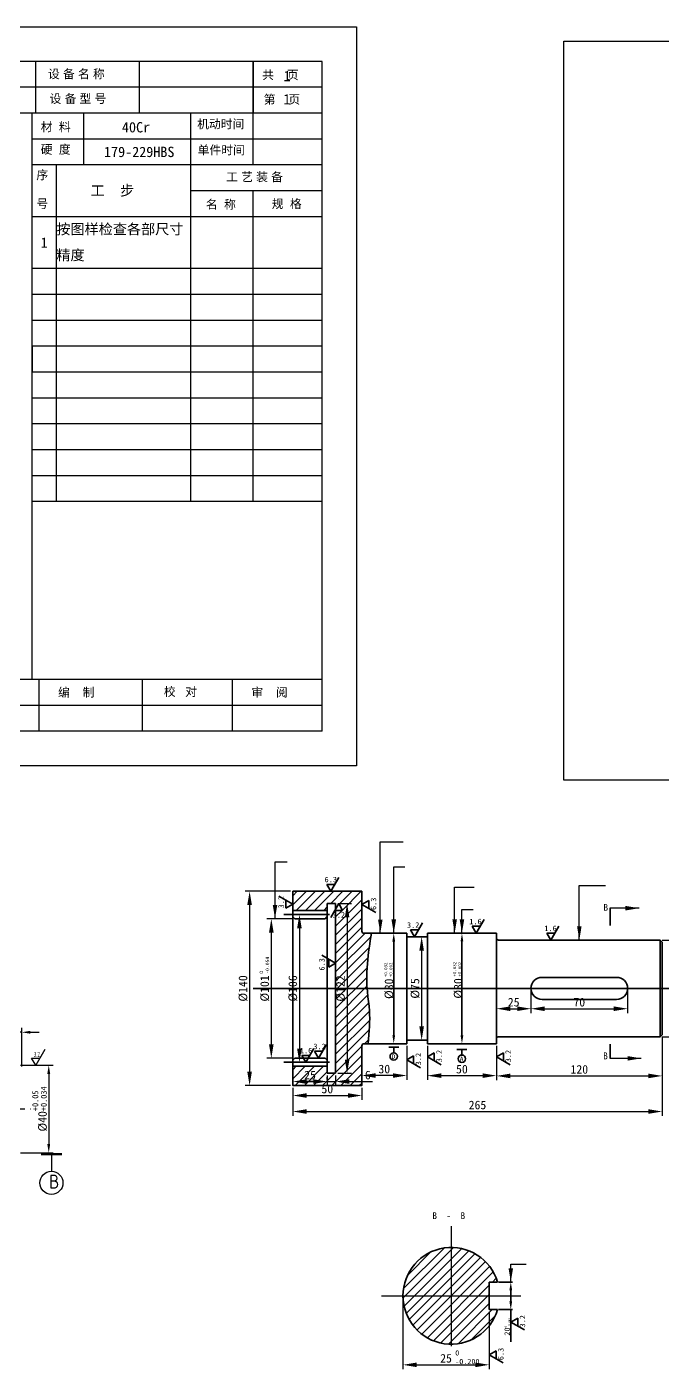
# Model space of a CAD drawing. Header units: millimetres. Extents: x -768 to 1998, y -1210 to -137.
# Drawn here: x 154 to 338.1, y -1210 to -821.3 of the extents above; entities that cross this region are included whole.
import ezdxf

# ---------------------------------------------------------------- set-up
doc = ezdxf.new("R2010")
doc.units = ezdxf.units.MM
doc.header["$LTSCALE"] = 0.5
doc.header["$MEASUREMENT"] = 0
doc.linetypes.add('ACAD_ISO04W100', pattern=[30, 24, -3, 0, -3])
doc.layers.add('bx', color=4, linetype='Continuous', plot=False)
doc.layers.add('xi', color=7, linetype='Continuous', lineweight=35)
doc.layers.add('粗实线', color=7, linetype='Continuous', lineweight=70)
for name, color, linetype in [('中心线', 255, 'ACAD_ISO04W100'), ('尺寸标注', 255, 'Continuous'), ('标注线', 3, 'Continuous'), ('细实线', 255, 'Continuous')]:
    doc.layers.add(name, color=color, linetype=linetype)
doc.styles.add('biaozhu', font='gbenor.shx', dxfattribs={"height": 5, "bigfont": 'gbcbig.shx'})
doc.styles.add('gbcbig1', font='gbenor.shx', dxfattribs={"width": 0.7, "height": 5, "bigfont": 'gbcbig.shx'})
doc.styles.get("Standard").update_dxf_attribs({"font": '', "height": 2.5})
doc.styles.get('Standard').set_extended_font_data('SimSun')
doc.dimstyles.new('DIN', dxfattribs={"dimtxt": 2.5, "dimasz": 4, "dimexe": 1.25, "dimexo": 0.625, "dimtad": 1, "dimdec": 4, "dimdsep": 46, "dimlunit": 6, "dimtxsty": 'Standard', "dimcen": 2.5, "dimadec": 0, "dimazin": 0, "dimtfac": 1, "dimtdec": 4, "dimtmove": 0, "dimatfit": 3, "dimfxl": 1, "dimtvp": 1, "dimtolj": 1, "dimtzin": 0, "dimarcsym": 0})
doc.dimstyles.new('ISO-25', dxfattribs={"dimtxt": 2.5, "dimasz": 2.5, "dimexe": 1.25, "dimexo": 0.625, "dimtad": 1, "dimdsep": 46, "dimtxsty": 'Standard', "dimcen": 2.5, "dimadec": 0, "dimazin": 0, "dimtp": 0.5, "dimtm": 0.3, "dimtfac": 1, "dimtmove": 0, "dimatfit": 3, "dimfxl": 1, "dimarcsym": 0})
doc.dimstyles.new('zhijingbiaozhu', dxfattribs={"dimtxt": 4, "dimasz": 4, "dimexe": 1.25, "dimexo": 0.625, "dimtad": 1, "dimtxsty": 'Standard', "dimcen": 2.5, "dimadec": 0, "dimazin": 0, "dimtfac": 1, "dimtmove": 0, "dimatfit": 3, "dimfxl": 1, "dimarcsym": 0})
pattern_1 = [(45, (-1334.367, -204.1383), (-1.3258252, 1.3258252), [])]

# ---------------------------------------------------------------- blocks, each defined once
blk = doc.blocks.new('gxk1')
at = {"linetype": 'Continuous'}
for p, q in [((84, 7.5), (0, 7.5)), ((0, 0), (0, 7.5)), ((7, 0), (7, 7.5)), ((46, 0), (46, 7.5)), ((64, 0), (64, 7.5)), ((84, 0), (84, 7.5)), ((84, 0), (0, 0))]:
    blk.add_line(p, q, dxfattribs=at)
at = {"linetype": 'Continuous', "flags": 8}
for tag, p in [('XH', (0, 0)), ('GB', (7, 0)), ('MC', (46, 0)), ('GG', (64, 0))]:
    blk.add_attdef(tag, p, '', height=7, dxfattribs=at)
blk = doc.blocks.new('*D28')
at = {"layer": 'Defpoints', "color": 0, "transparency": 16777216}
for p in [(268.38, -1084.83), (268.38, -1114.75), (268.38, -1114.75)]:
    blk.add_point(p, dxfattribs=at)
at = {"layer": 'xi', "color": 0, "lineweight": -2, "transparency": 16777216}
for p, q in [((267.75, -1084.83), (267.13, -1084.83)), ((268.38, -1088.83), (268.38, -1110.75)), ((267.75, -1114.75), (267.13, -1114.75))]:
    blk.add_line(p, q, dxfattribs=at)
at = {"layer": 'xi', "color": 0, "transparency": 16777216}
for points in [[(267.71, -1088.83), (269.04, -1088.83), (268.38, -1084.83)], [(267.71, -1110.75), (269.04, -1110.75), (268.38, -1114.75)]]:
    blk.add_solid(points, dxfattribs=at)
at = {"layer": 'xi', "color": 0, "transparency": 16777216, "insert": (266.5, -1099.79), "char_height": 2.5, "attachment_point": 5, "rotation": 90}
blk.add_mtext('%%C75', dxfattribs=at)
blk = doc.blocks.new('*D29')
at = {"layer": 'Defpoints', "color": 0, "transparency": 16777216}
for p in [(243.45, -1075.21), (243.45, -1124.37), (246.78, -1124.37)]:
    blk.add_point(p, dxfattribs=at)
at = {"layer": 'xi', "color": 0, "lineweight": -2, "transparency": 16777216}
for p, q in [((244.08, -1075.21), (248.03, -1075.21)), ((246.78, -1079.21), (246.78, -1120.37)), ((244.08, -1124.37), (248.03, -1124.37))]:
    blk.add_line(p, q, dxfattribs=at)
at = {"layer": 'xi', "color": 0, "transparency": 16777216}
for points in [[(246.12, -1079.21), (247.45, -1079.21), (246.78, -1075.21)], [(246.12, -1120.37), (247.45, -1120.37), (246.78, -1124.37)]]:
    blk.add_solid(points, dxfattribs=at)
at = {"layer": 'xi', "color": 0, "transparency": 16777216, "insert": (244.91, -1099.79), "char_height": 2.5, "attachment_point": 5, "rotation": 90}
blk.add_mtext('%%C122', dxfattribs=at)
blk = doc.blocks.new('*D30')
at = {"layer": 'Defpoints', "color": 0, "transparency": 16777216}
for p in [(338.05, -1113.19), (290.05, -1115.79), (338.05, -1125.12)]:
    blk.add_point(p, dxfattribs=at)
at = {"layer": 'xi', "color": 0, "lineweight": -2, "transparency": 16777216}
for p, q in [((338.05, -1113.81), (338.05, -1126.37)), ((290.05, -1116.41), (290.05, -1126.37)), ((294.05, -1125.12), (334.05, -1125.12))]:
    blk.add_line(p, q, dxfattribs=at)
at = {"layer": 'xi', "color": 0, "transparency": 16777216}
for points in [[(294.05, -1124.46), (294.05, -1125.79), (290.05, -1125.12)], [(334.05, -1124.46), (334.05, -1125.79), (338.05, -1125.12)]]:
    blk.add_solid(points, dxfattribs=at)
at = {"layer": 'xi', "color": 0, "transparency": 16777216, "insert": (314.05, -1123.25), "char_height": 2.5, "attachment_point": 5}
blk.add_mtext('\\A1;120', dxfattribs=at)
blk = doc.blocks.new('*D31')
at = {"layer": 'Defpoints', "color": 0, "transparency": 16777216}
for p in [(270.05, -1115.79), (290.05, -1115.79), (290.05, -1125.05)]:
    blk.add_point(p, dxfattribs=at)
at = {"layer": 'xi', "color": 0, "lineweight": -2, "transparency": 16777216}
for p, q in [((270.05, -1116.41), (270.05, -1126.3)), ((290.05, -1116.41), (290.05, -1126.3)), ((274.05, -1125.05), (286.05, -1125.05))]:
    blk.add_line(p, q, dxfattribs=at)
at = {"layer": 'xi', "color": 0, "transparency": 16777216}
for points in [[(274.05, -1124.38), (274.05, -1125.71), (270.05, -1125.05)], [(286.05, -1124.38), (286.05, -1125.71), (290.05, -1125.05)]]:
    blk.add_solid(points, dxfattribs=at)
at = {"layer": 'xi', "color": 0, "transparency": 16777216, "insert": (280.05, -1123.17), "char_height": 2.5, "attachment_point": 5}
blk.add_mtext('\\A1;50', dxfattribs=at)
blk = doc.blocks.new('*D32')
at = {"layer": 'Defpoints', "color": 0, "transparency": 16777216}
for p in [(264.05, -1115.79), (251.06, -1124.62), (251.06, -1125.01)]:
    blk.add_point(p, dxfattribs=at)
at = {"layer": 'xi', "color": 0, "lineweight": -2, "transparency": 16777216}
for p, q in [((264.05, -1116.41), (264.05, -1126.26)), ((251.06, -1125.24), (251.06, -1126.26)), ((260.05, -1125.01), (255.06, -1125.01))]:
    blk.add_line(p, q, dxfattribs=at)
at = {"layer": 'xi', "color": 0, "transparency": 16777216}
for points in [[(255.06, -1124.35), (255.06, -1125.68), (251.06, -1125.01)], [(260.05, -1124.35), (260.05, -1125.68), (264.05, -1125.01)]]:
    blk.add_solid(points, dxfattribs=at)
at = {"layer": 'xi', "color": 0, "transparency": 16777216, "insert": (257.56, -1123.14), "char_height": 2.5, "attachment_point": 5}
blk.add_mtext('\\A1;30', dxfattribs=at)
blk = doc.blocks.new('*D33')
at = {"layer": 'Defpoints', "color": 0, "transparency": 16777216}
for p in [(231.05, -1127.93), (251.05, -1127.96), (251.05, -1130.8)]:
    blk.add_point(p, dxfattribs=at)
at = {"layer": 'xi', "color": 0, "lineweight": -2, "transparency": 16777216}
for p, q in [((231.05, -1128.55), (231.05, -1132.05)), ((235.05, -1130.8), (247.05, -1130.8)), ((251.05, -1128.59), (251.05, -1132.05))]:
    blk.add_line(p, q, dxfattribs=at)
at = {"layer": 'xi', "color": 0, "transparency": 16777216}
for points in [[(235.05, -1130.14), (235.05, -1131.47), (231.05, -1130.8)], [(247.05, -1130.14), (247.05, -1131.47), (251.05, -1130.8)]]:
    blk.add_solid(points, dxfattribs=at)
at = {"layer": 'xi', "color": 0, "transparency": 16777216, "insert": (241.05, -1128.93), "char_height": 2.5, "attachment_point": 5}
blk.add_mtext('\\A1;50', dxfattribs=at)
blk = doc.blocks.new('*D27')
at = {"layer": 'Defpoints', "color": 0, "transparency": 16777216}
for p in [(338.05, -1113.44), (231.05, -1127.93), (338.05, -1135.43)]:
    blk.add_point(p, dxfattribs=at)
at = {"layer": 'xi', "color": 0, "lineweight": -2, "transparency": 16777216}
for p, q in [((338.05, -1114.06), (338.05, -1136.68)), ((231.05, -1128.55), (231.05, -1136.68)), ((235.05, -1135.43), (334.05, -1135.43))]:
    blk.add_line(p, q, dxfattribs=at)
at = {"layer": 'xi', "color": 0, "transparency": 16777216}
for points in [[(235.05, -1134.77), (235.05, -1136.1), (231.05, -1135.43)], [(334.05, -1134.77), (334.05, -1136.1), (338.05, -1135.43)]]:
    blk.add_solid(points, dxfattribs=at)
at = {"layer": 'xi', "color": 0, "transparency": 16777216, "insert": (284.55, -1133.56), "char_height": 2.5, "attachment_point": 5}
blk.add_mtext('\\A1;265', dxfattribs=at)
blk = doc.blocks.new('*D34')
at = {"layer": 'Defpoints', "color": 0, "transparency": 16777216}
for p in [(241.05, -1124.37), (243.45, -1124.37), (243.45, -1126.76)]:
    blk.add_point(p, dxfattribs=at)
at = {"layer": 'xi', "color": 0, "lineweight": -2, "transparency": 16777216}
for p, q in [((237.05, -1126.76), (233.05, -1126.76)), ((241.05, -1124.99), (241.05, -1128.01)), ((241.05, -1126.76), (243.45, -1126.76)), ((243.45, -1124.99), (243.45, -1128.01)), ((247.45, -1126.76), (254.13, -1126.76))]:
    blk.add_line(p, q, dxfattribs=at)
at = {"layer": 'xi', "color": 0, "transparency": 16777216}
for points in [[(237.05, -1126.1), (237.05, -1127.43), (241.05, -1126.76)], [(247.45, -1126.1), (247.45, -1127.43), (243.45, -1126.76)]]:
    blk.add_solid(points, dxfattribs=at)
at = {"layer": 'xi', "color": 0, "transparency": 16777216, "insert": (252.79, -1124.89), "char_height": 2.5, "attachment_point": 5}
blk.add_mtext('\\A1;6', dxfattribs=at)
blk = doc.blocks.new('*D35')
at = {"layer": 'Defpoints', "color": 0, "transparency": 16777216}
for p in [(262.95, -1188.81), (287.95, -1192.81), (287.95, -1208.79)]:
    blk.add_point(p, dxfattribs=at)
at = {"layer": 'xi', "color": 0, "lineweight": -2, "transparency": 16777216}
for p, q in [((262.95, -1189.44), (262.95, -1210.04)), ((287.95, -1193.44), (287.95, -1210.04)), ((266.95, -1208.79), (283.95, -1208.79))]:
    blk.add_line(p, q, dxfattribs=at)
at = {"layer": 'xi', "color": 0, "transparency": 16777216}
for points in [[(266.95, -1208.13), (266.95, -1209.46), (262.95, -1208.79)], [(283.95, -1208.13), (283.95, -1209.46), (287.95, -1208.79)]]:
    blk.add_solid(points, dxfattribs=at)
at = {"layer": 'xi', "color": 0, "transparency": 16777216, "insert": (275.45, -1206.92), "char_height": 2.5, "attachment_point": 5}
blk.add_mtext('\\A1;25', dxfattribs=at)
blk = doc.blocks.new('*D36')
at = {"layer": 'Defpoints', "color": 0, "transparency": 16777216}
for p in [(231.05, -1122.35), (241.05, -1126.76), (241.05, -1126.76)]:
    blk.add_point(p, dxfattribs=at)
at = {"layer": 'xi', "color": 0, "lineweight": -2, "transparency": 16777216}
for p, q in [((231.05, -1122.97), (231.05, -1128.01)), ((235.05, -1126.76), (237.05, -1126.76)), ((241.05, -1126.14), (241.05, -1125.51))]:
    blk.add_line(p, q, dxfattribs=at)
at = {"layer": 'xi', "color": 0, "transparency": 16777216}
for points in [[(235.05, -1126.1), (235.05, -1127.43), (231.05, -1126.76)], [(237.05, -1126.1), (237.05, -1127.43), (241.05, -1126.76)]]:
    blk.add_solid(points, dxfattribs=at)
at = {"layer": 'xi', "color": 0, "transparency": 16777216, "insert": (236.05, -1124.89), "char_height": 2.5, "attachment_point": 5}
blk.add_mtext('\\A1;25', dxfattribs=at)
blk = doc.blocks.new('*D37')
at = {"layer": 'Defpoints', "color": 0, "transparency": 16777216}
for p in [(290.05, -1099.79), (300.05, -1099.79), (300.05, -1105.66)]:
    blk.add_point(p, dxfattribs=at)
at = {"layer": 'xi', "color": 0, "lineweight": -2, "transparency": 16777216}
for p, q in [((290.05, -1100.41), (290.05, -1106.91)), ((300.05, -1100.41), (300.05, -1106.91)), ((294.05, -1105.66), (296.05, -1105.66))]:
    blk.add_line(p, q, dxfattribs=at)
at = {"layer": 'xi', "color": 0, "transparency": 16777216}
for points in [[(294.05, -1104.99), (294.05, -1106.33), (290.05, -1105.66)], [(296.05, -1104.99), (296.05, -1106.33), (300.05, -1105.66)]]:
    blk.add_solid(points, dxfattribs=at)
at = {"layer": 'xi', "color": 0, "transparency": 16777216, "insert": (295.05, -1103.79), "char_height": 2.5, "attachment_point": 5}
blk.add_mtext('\\A1;25', dxfattribs=at)
blk = doc.blocks.new('*D38')
at = {"layer": 'Defpoints', "color": 0, "transparency": 16777216}
for p in [(300.05, -1099.79), (328.05, -1099.79), (328.05, -1105.67)]:
    blk.add_point(p, dxfattribs=at)
at = {"layer": 'xi', "color": 0, "lineweight": -2, "transparency": 16777216}
for p, q in [((300.05, -1100.41), (300.05, -1106.92)), ((328.05, -1100.41), (328.05, -1106.92)), ((304.05, -1105.67), (324.05, -1105.67))]:
    blk.add_line(p, q, dxfattribs=at)
at = {"layer": 'xi', "color": 0, "transparency": 16777216}
for points in [[(304.05, -1105), (304.05, -1106.34), (300.05, -1105.67)], [(324.05, -1105), (324.05, -1106.34), (328.05, -1105.67)]]:
    blk.add_solid(points, dxfattribs=at)
at = {"layer": 'xi', "color": 0, "transparency": 16777216, "insert": (314.05, -1103.79), "char_height": 2.5, "attachment_point": 5}
blk.add_mtext('\\A1;70', dxfattribs=at)
blk = doc.blocks.new('*D39')
at = {"layer": 'Defpoints', "color": 0, "transparency": 16777216}
for p in [(337.45, -1085.79), (337.45, -1113.79), (347.46, -1113.79)]:
    blk.add_point(p, dxfattribs=at)
at = {"layer": 'xi', "color": 0, "lineweight": -2, "transparency": 16777216}
for p, q in [((338.08, -1085.79), (348.71, -1085.79)), ((347.46, -1089.79), (347.46, -1109.79)), ((338.08, -1113.79), (348.71, -1113.79))]:
    blk.add_line(p, q, dxfattribs=at)
at = {"layer": 'xi', "color": 0, "transparency": 16777216}
for points in [[(346.79, -1089.79), (348.12, -1089.79), (347.46, -1085.79)], [(346.79, -1109.79), (348.12, -1109.79), (347.46, -1113.79)]]:
    blk.add_solid(points, dxfattribs=at)
at = {"layer": 'xi', "color": 0, "transparency": 16777216, "insert": (345.58, -1099.79), "char_height": 2.5, "attachment_point": 5, "rotation": 90}
blk.add_mtext('%%c70', dxfattribs=at)
blk = doc.blocks.new('*D40')
at = {"layer": 'Defpoints', "color": 0, "transparency": 16777216}
for p in [(231.6, -1079.6), (224.83, -1119.98), (231.6, -1119.98)]:
    blk.add_point(p, dxfattribs=at)
at = {"layer": 'xi', "color": 0, "lineweight": -2, "transparency": 16777216}
for p, q in [((230.98, -1079.6), (223.58, -1079.6)), ((224.83, -1083.6), (224.83, -1115.98)), ((230.98, -1119.98), (223.58, -1119.98))]:
    blk.add_line(p, q, dxfattribs=at)
at = {"layer": 'xi', "color": 0, "transparency": 16777216}
for points in [[(224.16, -1083.6), (225.5, -1083.6), (224.83, -1079.6)], [(224.16, -1115.98), (225.5, -1115.98), (224.83, -1119.98)]]:
    blk.add_solid(points, dxfattribs=at)
at = {"layer": 'xi', "color": 0, "transparency": 16777216, "insert": (222.95, -1099.79), "char_height": 2.5, "attachment_point": 5, "rotation": 90}
blk.add_mtext('%%c101', dxfattribs=at)
blk = doc.blocks.new('*D41')
at = {"layer": 'Defpoints', "color": 0, "transparency": 16777216}
for p in [(232.97, -1078.39), (232.97, -1121.19), (232.97, -1121.19)]:
    blk.add_point(p, dxfattribs=at)
at = {"layer": 'xi', "color": 0, "lineweight": -2, "transparency": 16777216}
for p, q in [((233.6, -1078.39), (234.22, -1078.39)), ((232.97, -1082.39), (232.97, -1117.19)), ((233.6, -1121.19), (234.22, -1121.19))]:
    blk.add_line(p, q, dxfattribs=at)
at = {"layer": 'xi', "color": 0, "transparency": 16777216}
for points in [[(232.3, -1082.39), (233.64, -1082.39), (232.97, -1078.39)], [(232.3, -1117.19), (233.64, -1117.19), (232.97, -1121.19)]]:
    blk.add_solid(points, dxfattribs=at)
at = {"layer": 'xi', "color": 0, "transparency": 16777216, "insert": (231.1, -1099.79), "char_height": 2.5, "attachment_point": 5, "rotation": 90}
blk.add_mtext('%%c106', dxfattribs=at)
blk = doc.blocks.new('*D42')
at = {"layer": 'Defpoints', "color": 0, "transparency": 16777216}
for p in [(231.05, -1071.65), (218.54, -1127.93), (231.05, -1127.93)]:
    blk.add_point(p, dxfattribs=at)
at = {"layer": 'xi', "color": 0, "lineweight": -2, "transparency": 16777216}
for p, q in [((230.43, -1071.65), (217.29, -1071.65)), ((218.54, -1075.65), (218.54, -1123.93)), ((230.43, -1127.93), (217.29, -1127.93))]:
    blk.add_line(p, q, dxfattribs=at)
at = {"layer": 'xi', "color": 0, "transparency": 16777216}
for points in [[(217.87, -1075.65), (219.2, -1075.65), (218.54, -1071.65)], [(217.87, -1123.93), (219.2, -1123.93), (218.54, -1127.93)]]:
    blk.add_solid(points, dxfattribs=at)
at = {"layer": 'xi', "color": 0, "transparency": 16777216, "insert": (216.66, -1099.79), "char_height": 2.5, "attachment_point": 5, "rotation": 90}
blk.add_mtext('%%c140', dxfattribs=at)
blk = doc.blocks.new('*D245')
at = {"layer": 'Defpoints', "color": 0, "transparency": 16777216}
for p in [(148.1, -1112.49), (148.1, -1122.99), (152.54, -1122.99)]:
    blk.add_point(p, dxfattribs=at)
at = {"layer": '标注线', "color": 0, "lineweight": -2, "transparency": 16777216}
for p, q in [((148.1, -1122.37), (148.1, -1111.24)), ((152.54, -1122.37), (152.54, -1111.24)), ((145.6, -1112.49), (143.1, -1112.49)), ((152.54, -1112.49), (148.1, -1112.49)), ((155.04, -1112.49), (157.54, -1112.49))]:
    blk.add_line(p, q, dxfattribs=at)
at = {"layer": '标注线', "color": 0, "transparency": 16777216}
for points in [[(145.6, -1112.07), (145.6, -1112.9), (148.1, -1112.49)], [(155.04, -1112.07), (155.04, -1112.9), (152.54, -1112.49)]]:
    blk.add_solid(points, dxfattribs=at)
at = {"layer": '标注线', "color": 0, "transparency": 16777216, "insert": (150.32, -1110.61), "char_height": 2.5, "attachment_point": 5}
blk.add_mtext('7', dxfattribs=at)
blk = doc.blocks.new('*D250')
at = {"layer": 'Defpoints', "color": 0, "transparency": 16777216}
for p in [(151.59, -1122.03), (151.59, -1147.37), (160.36, -1147.37)]:
    blk.add_point(p, dxfattribs=at)
at = {"layer": '标注线', "color": 0, "lineweight": -2, "transparency": 16777216}
for p, q in [((152.21, -1122.03), (161.61, -1122.03)), ((160.36, -1124.53), (160.36, -1144.87)), ((152.21, -1147.37), (161.61, -1147.37))]:
    blk.add_line(p, q, dxfattribs=at)
at = {"layer": '标注线', "color": 0, "transparency": 16777216}
for points in [[(159.94, -1124.53), (160.77, -1124.53), (160.36, -1122.03)], [(159.94, -1144.87), (160.77, -1144.87), (160.36, -1147.37)]]:
    blk.add_solid(points, dxfattribs=at)
at = {"layer": '标注线', "color": 0, "transparency": 16777216, "insert": (157.74, -1134.7), "char_height": 2.5, "attachment_point": 5, "rotation": 90}
blk.add_mtext('%%C40{\\H0.7x;\\S+0.05^ +0.034;}', dxfattribs=at)

msp = doc.modelspace()

# ---------------------------------------------------------------- hatches: boundary and pattern name
at = {"layer": '尺寸标注'}
h = msp.add_hatch(dxfattribs=at)
h.set_pattern_fill('ANSI31', color=256, scale=15, style=0)
h.set_pattern_definition(pattern_1)
edge = h.paths.add_edge_path()
edge.add_spline(control_points=[(252.57718, -1099.789), (252.4392, -1097.91093), (252.38456, -1093.60841), (253.39446, -1086.33556), (253.81867, -1083.83151)], knot_values=[15.172996195, 15.172996195, 15.172996195, 15.172996195, 29.882965425, 43.14382437, 43.14382437, 43.14382437, 43.14382437], degree=3, periodic=0)
edge.add_line((253.81867, -1083.83151), (251.67196, -1083.83151))
edge.add_arc((251.67196, -1083.23151), 0.6, 180, 270, ccw=False)
edge.add_line((251.07196, -1083.23151), (251.07196, -1082.24071))
edge.add_line((251.07196, -1082.24071), (251.05239, -1071.65184))
edge.add_line((251.05239, -1071.65184), (245.05239, -1071.65184))
edge.add_line((245.05239, -1071.65184), (241.05239, -1071.65184))
edge.add_line((241.05239, -1071.65184), (231.05239, -1071.65184))
edge.add_line((231.05239, -1071.65184), (231.05239, -1077.23151))
edge.add_line((231.05239, -1077.23151), (240.05239, -1077.23151))
edge.add_line((240.05239, -1077.23151), (241.05239, -1077.23151))
edge.add_line((241.05239, -1077.23151), (241.05239, -1075.2119))
edge.add_line((241.05239, -1075.2119), (243.45239, -1075.2119))
edge.add_line((243.45239, -1075.2119), (243.45239, -1076.755))
edge.add_line((243.45239, -1076.755), (244.3433, -1075.2119))
edge.add_line((244.3433, -1075.2119), (245.498, -1077.2119))
edge.add_line((245.498, -1077.2119), (243.45239, -1077.2119))
edge.add_line((243.45239, -1077.2119), (243.45239, -1099.789))
edge.add_line((243.45239, -1099.789), (252.57718, -1099.789))
edge = h.paths.add_edge_path()
edge.add_spline(control_points=[(252.87173, -1115.789), (253.21683, -1112.32496), (253.61751, -1106.40702), (252.76186, -1102.30263), (252.57718, -1099.789)], knot_values=[43.14382437, 43.14382437, 43.14382437, 43.14382437, 67.743806235, 87.431904591, 87.431904591, 87.431904591, 87.431904591], degree=3, periodic=0)
edge.add_line((252.57718, -1099.789), (243.45239, -1099.789))
edge.add_line((243.45239, -1099.789), (243.45239, -1124.36609))
edge.add_line((243.45239, -1124.36609), (241.05239, -1124.36609))
edge.add_line((241.05239, -1124.36609), (241.05239, -1122.34648))
edge.add_line((241.05239, -1122.34648), (231.05239, -1122.34648))
edge.add_line((231.05239, -1122.34648), (231.05239, -1127.92616))
edge.add_line((231.05239, -1127.92616), (241.05239, -1127.92616))
edge.add_line((241.05239, -1127.92616), (245.05239, -1127.92616))
edge.add_line((245.05239, -1127.92616), (250.89874, -1127.92616))
edge.add_line((250.89874, -1127.92616), (251.05268, -1127.77222))
edge.add_line((251.05268, -1127.77222), (251.07196, -1117.33728))
edge.add_line((251.07196, -1117.33728), (251.07196, -1116.389))
edge.add_arc((251.67196, -1116.389), 0.6, 90, 180, ccw=False)
edge.add_line((251.67196, -1115.789), (252.87173, -1115.789))
h.paths.add_polyline_path([(242.40924, -1104.63066), (242.40924, -1094.94733), (246.90924, -1094.94733), (246.90924, -1104.63066)], flags=9)
h.paths.add_polyline_path([(242.23574, -1079.72827), (246.42596, -1079.64203), (246.37795, -1077.30919), (242.18773, -1077.39543)], flags=25)
h.paths.add_polyline_path([(238.40236, -1126.42811), (243.70236, -1126.42811), (243.70236, -1130.92811), (238.40236, -1130.92811)], flags=9)
h.paths.add_polyline_path([(233.41073, -1122.38994), (238.69406, -1122.38994), (238.69406, -1126.88994), (233.41073, -1126.88994)], flags=24)
h = msp.add_hatch(dxfattribs=at)
h.set_pattern_fill('ANSI31', color=256, scale=15, style=0)
h.set_pattern_definition(pattern_1)
h.paths.add_polyline_path([(276.95328, -1174.81197, 0.414213562), (262.95328, -1188.81197), (276.95328, -1188.81197)])
h.paths.add_polyline_path([(287.95328, -1184.81197), (290.36968, -1184.81197, 0.331679267), (276.95328, -1174.81197), (276.95328, -1188.81197), (287.95328, -1188.81197)])
h.paths.add_polyline_path([(287.95328, -1192.81197), (287.95328, -1188.81197), (276.95328, -1188.81197), (276.95328, -1202.81197, 0.331679267), (290.36968, -1192.81197)])
h.paths.add_polyline_path([(276.95328, -1188.81197), (263.65103, -1188.81197), (262.96986, -1189.49314, 0.400027993), (276.95328, -1202.81197)])

# ---------------------------------------------------------------- linework, layer by layer
at = {"color": 0, "linetype": 'ByBlock'}
for p, q in [((239.55455, -831.31558), (-31.44545, -831.31558)), ((156.55455, -831.31558), (156.55455, -846.31558)), ((186.55455, -831.31558), (186.55455, -846.31558)), ((219.55455, -861.31558), (219.55455, -831.31558)), ((219.55455, -831.31558), (219.55455, -846.31558)), ((239.55455, -1025.31558), (239.55455, -831.31558)), ((239.55455, -838.81558), (28.55455, -838.81558)), ((239.55455, -846.31558), (-31.44545, -846.31558)), ((155.55455, -1010.31558), (155.55455, -846.31558)), ((170.55455, -861.31558), (170.55455, -846.31558)), ((201.55455, -876.31558), (201.55455, -846.31558)), ((239.55455, -853.81558), (155.55455, -853.81558)), ((239.55455, -861.31558), (155.55455, -861.31558)), ((162.55455, -876.31558), (162.55455, -861.31558)), ((239.55455, -868.81558), (201.55455, -868.81558)), ((219.55455, -876.31558), (219.55455, -868.81558)), ((239.55455, -876.31558), (155.55455, -876.31558)), ((155.55455, -913.81558), (155.55455, -921.31558)), ((239.55455, -1010.31558), (-31.44545, -1010.31558)), ((157.55455, -1025.31558), (157.55455, -1010.31558)), ((187.55455, -1025.31558), (187.55455, -1010.31558)), ((213.55455, -1025.31558), (213.55455, -1010.31558)), ((239.55455, -1017.81558), (-31.44545, -1017.81558)), ((239.55455, -1025.31558), (-31.44545, -1025.31558))]:
    msp.add_line(p, q, dxfattribs=at)
at = {"linetype": 'Continuous'}
for p, q in [((239.55455, -876.31558), (155.55455, -876.31558)), ((155.55455, -883.81558), (155.55455, -876.31558)), ((162.55455, -891.31558), (162.55455, -876.31558)), ((201.55455, -891.31558), (201.55455, -876.31558)), ((219.55455, -891.31558), (219.55455, -876.31558)), ((239.55455, -883.81558), (239.55455, -876.31558))]:
    msp.add_line(p, q, dxfattribs=at)
at = {"layer": 'bx', "color": 0, "linetype": 'ByBlock'}
for points in [[(-61.44545, -821.31558), (249.55455, -821.31558), (249.55455, -1035.31558), (-61.44545, -1035.31558)], [(309.56291, -825.44169), (620.56291, -825.44169), (620.56291, -1039.44169), (309.56291, -1039.44169)]]:
    msp.add_lwpolyline(points, close=True, dxfattribs=at)
at = {"layer": 'xi'}
for p, q in [((242.04015, -1071.65184), (244.34956, -1067.65184)), ((240.88545, -1069.65184), (243.19485, -1069.65184)), ((240.88545, -1069.65184), (242.04015, -1071.65184)), ((245.05239, -1071.65184), (251.05239, -1071.65184)), ((251.05239, -1071.65184), (251.07196, -1082.24071)), ((231.05239, -1075.34649), (227.05239, -1073.03709)), ((229.05239, -1076.50119), (229.05239, -1074.19179)), ((229.05239, -1076.50119), (231.05239, -1075.34649)), ((241.05239, -1075.2119), (243.45239, -1075.2119)), ((244.3433, -1075.2119), (242.0339, -1079.2119)), ((243.45239, -1124.36609), (243.45239, -1075.2119)), ((245.498, -1077.2119), (244.3433, -1075.2119)), ((253.06378, -1074.34845), (251.06378, -1075.50315)), ((251.06378, -1075.50315), (255.06378, -1077.81255)), ((253.06378, -1074.34845), (253.06378, -1076.65785)), ((322.98095, -1076.46569), (322.98095, -1081.56906)), ((241.65239, -1078.389), (228.46362, -1078.389)), ((231.05239, -1079.04115), (231.6004, -1079.59891)), ((231.05239, -1079.04115), (231.05239, -1120.52616)), ((240.05239, -1079.59891), (231.6004, -1079.59891)), ((240.44525, -1079.59891), (241.05239, -1078.99891)), ((241.05239, -1078.99891), (241.05239, -1120.57815)), ((245.498, -1077.2119), (243.1886, -1077.2119)), ((284.15313, -1083.789), (286.46253, -1079.789)), ((251.07196, -1082.24071), (251.07196, -1083.23151)), ((264.05239, -1083.83151), (251.67196, -1083.83151)), ((256.40231, -1083.83151), (256.65231, -1083.83151)), ((265.12561, -1082.83151), (267.43501, -1082.83151)), ((265.12561, -1082.83151), (266.28031, -1084.83151)), ((266.28031, -1084.83151), (268.58971, -1080.83151)), ((290.05239, -1083.789), (270.05239, -1083.789)), ((280.30239, -1083.789), (280.55239, -1083.789)), ((282.99843, -1081.789), (285.30783, -1081.789)), ((282.99843, -1081.789), (284.15313, -1083.789)), ((290.05239, -1083.789), (290.05239, -1115.789)), ((304.65968, -1083.78899), (306.96908, -1083.78899)), ((304.65968, -1083.78899), (305.81438, -1085.78899)), ((305.81438, -1085.78899), (308.12378, -1081.78899)), ((260.29641, -1086.21026), (260.29641, -1113.36774)), ((280.05239, -1086.189), (280.05239, -1113.389)), ((337.45239, -1085.78899), (338.05239, -1086.38899)), ((243.45181, -1092.47894), (239.45181, -1090.16954)), ((241.45181, -1093.63364), (241.45181, -1091.32424)), ((241.45181, -1093.63364), (243.45181, -1092.47894)), ((338.05239, -1113.18899), (337.45239, -1113.78899)), ((233.66798, -1119.189), (235.97738, -1119.189)), ((233.66798, -1119.189), (234.82268, -1121.189)), ((234.82268, -1121.189), (237.13209, -1117.189)), ((237.34894, -1117.97908), (239.65834, -1117.97908)), ((237.34894, -1117.97908), (238.50364, -1119.97908)), ((238.50364, -1119.97908), (240.81304, -1115.97908)), ((251.05239, -1127.92616), (251.07196, -1117.33728)), ((251.07196, -1116.389), (251.07196, -1117.33728)), ((264.05239, -1115.789), (251.67196, -1115.789)), ((255.90231, -1115.789), (255.65231, -1115.789)), ((258.84874, -1116.7669), (261.7253, -1116.7669)), ((260.28702, -1116.7669), (260.28702, -1118.40923)), ((266.05239, -1119.31173), (264.05239, -1120.46643)), ((266.05239, -1119.31173), (266.05239, -1121.62113)), ((290.05239, -1115.789), (270.05239, -1115.789)), ((272.05239, -1118.43772), (270.05239, -1119.59242)), ((272.05239, -1118.43772), (272.05239, -1120.74712)), ((278.60784, -1117.43386), (281.4844, -1117.43386)), ((279.80239, -1115.789), (279.55239, -1115.789)), ((280.04612, -1117.43386), (280.04612, -1119.07618)), ((292.05239, -1118.43772), (290.05239, -1119.59242)), ((292.05239, -1118.43772), (292.05239, -1120.74712)), ((322.98095, -1115.92773), (322.98095, -1120.03697)), ((241.65241, -1121.189), (228.46364, -1121.18901)), ((231.59947, -1119.97908), (231.05239, -1120.52616)), ((240.05239, -1119.97908), (231.59947, -1119.97908)), ((241.05239, -1120.57815), (240.45239, -1119.97908)), ((264.05239, -1120.46643), (268.05239, -1122.77583)), ((270.05239, -1119.59242), (274.05239, -1121.90182)), ((290.05239, -1119.59242), (294.05239, -1121.90182)), ((241.05239, -1124.36609), (243.45239, -1124.36609)), ((245.05239, -1127.92616), (251.05239, -1127.92616)), ((250.89874, -1127.92616), (251.05268, -1127.77222)), ((287.95328, -1188.81197), (287.95328, -1184.81197)), ((287.95328, -1184.81197), (290.36968, -1184.81197)), ((290.61968, -1184.81197), (294.7053, -1184.81197)), ((262.96986, -1189.49314), (263.65103, -1188.81197)), ((287.95328, -1188.81197), (287.95328, -1192.81197)), ((294.2053, -1187.21197), (294.2053, -1190.41197)), ((287.95328, -1192.81197), (290.36968, -1192.81197)), ((290.61968, -1192.81197), (294.7053, -1192.81197)), ((294.2053, -1192.81197), (294.2053, -1198.70375)), ((296.2053, -1195.23965), (294.2053, -1196.39435)), ((294.2053, -1196.39435), (298.2053, -1198.70375)), ((296.2053, -1195.23965), (296.2053, -1197.54905)), ((294.2053, -1198.70375), (294.2053, -1202.09482)), ((289.95328, -1204.72375), (287.95328, -1205.87845)), ((289.95328, -1204.72375), (289.95328, -1207.03315)), ((287.95328, -1205.87845), (291.95328, -1208.18785))]:
    msp.add_line(p, q, dxfattribs=at)
at = {"layer": 'xi', "color": 0}
for p, q in [((231.05239, -1079.04115), (231.05239, -1071.65184)), ((231.05239, -1071.65184), (241.05239, -1071.65184)), ((241.05239, -1071.65184), (245.05239, -1071.65184)), ((241.05239, -1077.23151), (241.05239, -1075.2119)), ((231.05239, -1077.23151), (240.05239, -1077.23151)), ((240.05239, -1077.23151), (241.05239, -1077.23151)), ((240.05239, -1079.59891), (240.44525, -1079.59891)), ((241.05239, -1077.23151), (241.05239, -1078.99891)), ((264.05239, -1083.83151), (264.05239, -1099.789)), ((264.05239, -1083.83151), (264.05239, -1084.83151)), ((270.05239, -1084.83151), (270.05239, -1083.83151)), ((264.05239, -1084.83151), (270.05239, -1084.83151)), ((270.05239, -1084.83151), (270.05239, -1099.789)), ((337.45239, -1085.78899), (290.65239, -1085.78899)), ((337.45239, -1085.78899), (337.45239, -1113.78899)), ((338.05239, -1113.18899), (338.05239, -1086.38899)), ((264.05239, -1115.789), (264.05239, -1099.78899)), ((270.05239, -1115.789), (270.05239, -1099.78899)), ((303.25239, -1096.589), (324.85239, -1096.589)), ((324.85239, -1102.989), (303.25239, -1102.989)), ((264.05239, -1114.74647), (270.05239, -1114.74647)), ((290.65239, -1113.78899), (337.45239, -1113.78899)), ((231.05239, -1120.52616), (231.05239, -1127.92616)), ((231.05239, -1122.34648), (241.05239, -1122.34648)), ((240.05239, -1119.97908), (240.45239, -1119.97908)), ((241.05239, -1122.34648), (241.05239, -1120.57815)), ((241.05239, -1122.34648), (241.05239, -1124.36609)), ((231.05239, -1127.92616), (241.05239, -1127.92616)), ((241.05239, -1127.92616), (245.05239, -1127.92616))]:
    msp.add_line(p, q, dxfattribs=at)
at = {"layer": 'xi', "color": 1}
for p, q in [((232.05239, -1078.389), (241.65239, -1078.389)), ((219.55628, -1099.789), (354.45239, -1099.789))]:
    msp.add_line(p, q, dxfattribs=at)
at = {"layer": 'xi'}
for centre in [(260.28702, -1119.47912), (280.04612, -1120.14607)]:
    msp.add_circle(centre, 1.06989, dxfattribs=at)
for centre, radius, start, end in [((251.67196, -1083.23151), 0.6, 180, 270), ((290.65239, -1085.18899), 0.6, 180, 270), ((290.65239, -1114.38899), 0.6, 90, 180), ((251.67196, -1116.389), 0.6, 90, 180), ((276.95328, -1188.81197), 14, 16.6015496, 343.3984504)]:
    msp.add_arc(centre, radius, start, end, dxfattribs=at)
at = {"layer": 'xi', "color": 0}
for centre, start, end in [((303.25239, -1099.789), 90, 270), ((324.85239, -1099.789), 270, 90)]:
    msp.add_arc(centre, 3.2, start, end, dxfattribs=at)
at = {"layer": 'xi'}
msp.add_open_spline([(253.81867, -1083.83151), (253.39446, -1086.33556), (251.67371, -1098.72763), (253.7506, -1104.44142), (253.21683, -1112.32496), (252.87173, -1115.789)], degree=3, knots=[15.172996195, 15.172996195, 15.172996195, 15.172996195, 28.433855141, 62.831922726, 87.431904591, 87.431904591, 87.431904591, 87.431904591], dxfattribs=at)
for points in [[(259.89641, -1086.21026), (260.69641, -1086.21026), (260.29641, -1083.81026)], [(279.65239, -1086.189), (280.45239, -1086.189), (280.05239, -1083.789)], [(259.89641, -1113.36774), (260.69641, -1113.36774), (260.29641, -1115.76774)], [(279.65239, -1113.389), (280.45239, -1113.389), (280.05239, -1115.789)], [(293.8053, -1187.21197), (294.6053, -1187.21197), (294.2053, -1184.81197)], [(293.8053, -1190.41197), (294.6053, -1190.41197), (294.2053, -1192.81197)]]:
    msp.add_solid(points, dxfattribs=at)
at = {"layer": '中心线'}
msp.add_line((5.57613, -1134.70392), (155.78275, -1134.70392), dxfattribs=at)
at = {"layer": '尺寸标注'}
for p, q in [((276.95328, -1168.6242), (276.95328, -1203.42737)), ((256.7655, -1188.81197), (297.14105, -1188.81197))]:
    msp.add_line(p, q, dxfattribs=at)
at = {"layer": '标注线'}
for p, q in [((159.24273, -1117.43991), (156.60655, -1122.0257)), ((156.60655, -1122.0257), (155.39584, -1119.94296)), ((155.39584, -1119.94296), (157.80303, -1119.94296))]:
    msp.add_line(p, q, dxfattribs=at)
at = {"layer": '粗实线'}
msp.add_line((158.166, -1147.77529), (164.15924, -1147.77529), dxfattribs=at)
at = {"layer": '细实线'}
msp.add_line((161.16262, -1147.77529), (161.1687, -1152.75592), dxfattribs=at)
msp.add_circle((161.13933, -1156.09233), 3.33654, dxfattribs=at)

# ---------------------------------------------------------------- block references
at = {"color": 0, "linetype": 'ByBlock'}
for p in [(155.55455, -898.81558), (155.55455, -906.31558), (155.55455, -913.81558), (155.55455, -921.31558), (155.55455, -928.81558), (155.55455, -936.31558), (155.55455, -943.81558), (155.55455, -951.31558), (155.55455, -958.81558)]:
    msp.add_blockref('gxk1', p, dxfattribs=at)

# ---------------------------------------------------------------- texts
at = {"color": 0, "linetype": 'ByBlock', "lineweight": 40, "insert": (160.13595, -833.72118), "char_height": 2.5, "width": 26.4, "attachment_point": 1}
msp.add_mtext('\\fￋￎￌ￥|b0|i0|c134|p2;设 备 名 称', dxfattribs=at)
at = {"color": 0, "linetype": 'ByBlock', "attachment_point": 1}
for s, insert, char_height, width in [('{\\fￋￎￌ￥|b0|i0|c134|p2;共    页}', (222.19999, -833.98745), 2.5, 17.6706), ('{\\fￋￎￌ￥|b0|i0|c134|p2;第    页}', (222.63098, -841.09053), 2.5, 18.5326), ('{\\fￋￎￌ￥|b0|i0|c134|p2;机动时间}', (203.36365, -848.21489), 2.5, 18), ('{\\fￋￎￌ￥|b0|i0|c134|p2;单件时间}', (203.50003, -855.7588), 2.5, 18), ('{\\fￋￎￌ￥|b0|i0|c134|p2;工    步}', (172.45213, -867.21527), 3, 28.7499)]:
    msp.add_mtext(s, dxfattribs=dict(at, insert=insert, char_height=char_height, width=width))
at = {"char_height": 3}
for s, insert, width, attachment_point in [('1', (228.37536, -834.04938), 6.1620423, 1), ('1', (228.34118, -840.77992), 6.1620423, 1), ('40Cr', (185.63991, -850.41545), 31, 5)]:
    msp.add_mtext(s, dxfattribs=dict(at, insert=insert, width=width, attachment_point=attachment_point))
at = {"color": 0, "linetype": 'ByBlock', "lineweight": 30, "char_height": 2.5, "attachment_point": 1}
for s, insert, width in [('\\fￋￎￌ￥|b0|i0|c134|p2;设 备 型 号', (160.60457, -840.87254), 29.4), ('{\\fￋￎￌ￥|b0|i0|c134|p2;材  料}', (158.02144, -849.04545), 15), ('{\\fￋￎￌ￥|b0|i0|c134|p2;硬  度}', (158.02144, -855.56592), 14.2145265), ('{\\fￋￎￌ￥|b0|i0|c134|p2;序\\P\\P号}', (156.78732, -862.97626), 5.073), ('{\\fￋￎￌ￥|b0|i0|c134|p2;工 艺 装 备}', (211.76368, -863.54933), 38.2164), ('{\\fￋￎￌ￥|b0|i0|c134|p2;名  称}', (205.87995, -871.51914), 17.7554), ('{\\fￋￎￌ￥|b0|i0|c134|p2;规  格}', (224.9534, -871.31562), 29.7614), ('{\\fￋￎￌ￥|b0|i0|c134|p2;编    制}', (163.05455, -1012.81558), 30), ('{\\fￋￎￌ￥|b0|i0|c134|p2;校   对}', (193.70304, -1012.59967), 26), ('{\\fￋￎￌ￥|b0|i0|c134|p2;审    阅}', (219.05455, -1012.81558), 26)]:
    msp.add_mtext(s, dxfattribs=dict(at, insert=insert, width=width))
at = {"layer": 'xi'}
for s, insert, char_height, width, attachment_point in [('179-229HBS', (186.56572, -857.55817), 3, 31, 5), ('{\\fKaiTi_GB2312|b0|i0|c134|p49;按图样检查各部尺寸}', (162.55455, -880.06558), 3, 39, 4), ('1', (159.05455, -883.80132), 3, 7, 5), ('{\\fKaiTi_GB2312|b0|i0|c134|p49;精度}', (162.55455, -887.56558), 3, 39, 4), ('B', (321.03133, -1075.30646), 2, 4.5867179, 1), ('B', (320.97351, -1118.30907), 2, 2.9455461, 1), ('          B  -  B', (257.85925, -1165.59048), 2, 30.6795721, 4)]:
    msp.add_mtext(s, dxfattribs=dict(at, insert=insert, char_height=char_height, width=width, attachment_point=attachment_point))
at = {"layer": 'xi', "attachment_point": 1}
for s, insert, char_height, width, rotation in [('0\\P-0.054', (221.40367, -1095.54218), 1.05, 78.5172463, 90), ('+0.032\\P+0.002', (257.5163, -1096.52674), 0.9, 18.5470724, 90), ('+0.032\\P+0.002', (277.48488, -1096.32592), 0.9, 18.5470724, 90), ('0\\P-0.043', (292.41296, -1197.96508), 0.6, 12.7278873, 87.4530376)]:
    msp.add_mtext(s, dxfattribs=dict(at, insert=insert, char_height=char_height, width=width, rotation=rotation))
at = {"layer": 'xi', "attachment_point": 5, "rotation": 90}
for s, insert, char_height in [('%%C80', (258.94957, -1099.89156), 2.5), ('%%C80', (279.00239, -1099.789), 2.5), ('\\A1;20', (293.16507, -1199.15206), 1.6)]:
    msp.add_mtext(s, dxfattribs=dict(at, insert=insert, char_height=char_height))
at = {"layer": 'xi'}
for tag, p, height in [('6.3', (240.2676, -1069.05243), 1.6), ('3.2', (264.12352, -1082.23211), 1.6), ('1.6', (282.1775, -1081.18959), 1.6), ('1.6', (303.91521, -1083.18959), 1.6), ('1.6', (233.11129, -1118.5896), 1.6), ('3.2', (237.01275, -1117.37967), 1.6), ('D', (259.67222, -1120.19603), 1.35), ('A', (279.43132, -1120.86298), 1.35)]:
    msp.add_attdef(tag, p, '', height=height, dxfattribs=at)
for tag, p, rotation in [('3.2', (228.45299, -1076.61688), 90), ('6.3', (255.22147, -1077.07947), 90), ('3.2', (242.61654, -1079.33146), 1.178951), ('6.3', (240.28198, -1094.60423), 90), ('3.2', (268.21009, -1122.04275), 90), ('3.2', (274.21009, -1121.16874), 90), ('3.2', (294.21009, -1121.16874), 90), ('3.2', (298.363, -1197.97067), 90), ('6.3', (292.11097, -1207.45477), 90)]:
    msp.add_attdef(tag, p, '', height=1.6, rotation=rotation, dxfattribs=at)
at = {"layer": '尺寸标注', "insert": (278.10511, -1204.58919), "char_height": 1.5, "width": 5.8329909, "attachment_point": 1}
msp.add_mtext('0\\P-0.200', dxfattribs=at)
at = {"layer": '标注线', "attachment_point": 1}
for s, width, gutter_width, insert, char_height, style in [('3.2', 18.0586218, 25, (155.97176, -1118.15474), 1.465241, 'gbcbig1'), ('B', 65.4056732, 12.5, (160.47963, -1153.71468), 4.05314, 'biaozhu')]:
    msp.add_mtext_dynamic_manual_height_columns(s, width=width, gutter_width=gutter_width, heights=[0], dxfattribs=dict(at, insert=insert, char_height=char_height, style=style))

# ---------------------------------------------------------------- dimensions: what is measured, and where the dimension line sits
at = {"layer": 'xi'}
for base, p1, p2, text, picture, middle in [((218.53626, -1127.92616), (231.05239, -1071.65184), (231.05239, -1127.92616), '%%c140', '*D42', (216.66126, -1099.789)), ((246.78424, -1124.36609), (243.45239, -1075.2119), (243.45239, -1124.36609), '%%C122', '*D29', (244.90924, -1099.789)), ((224.82943, -1119.97908), (231.6004, -1079.59891), (231.6004, -1119.97908), '%%c101', '*D40', (222.95443, -1099.789)), ((232.97155, -1121.189), (232.97155, -1078.389), (232.97155, -1121.189), '%%c106', '*D41', (231.09655, -1099.789)), ((268.37763, -1114.74647), (268.37763, -1084.83151), (268.37763, -1114.74647), '%%C75', '*D28', (266.50263, -1099.78899)), ((347.45533, -1113.78899), (337.45239, -1085.78899), (337.45239, -1113.78899), '%%c70', '*D39', (345.58033, -1099.78899))]:
    dim = msp.add_linear_dim(base=base, p1=p1, p2=p2, angle=90, text=text, dimstyle='zhijingbiaozhu', override={"dimpost": '%%c<>'}, dxfattribs=at)
    dim.commit()
    dim.dimension.update_dxf_attribs({"geometry": picture, "text_midpoint": middle})
for base, p1, p2, text, picture, middle in [((300.05239, -1105.66062), (290.05239, -1099.789), (300.05239, -1099.789), '25', '*D37', (295.05239, -1103.78562)), ((328.05239, -1105.66888), (300.05239, -1099.789), (328.05239, -1099.789), '70', '*D38', (314.05239, -1103.79388)), ((338.05239, -1135.43416), (231.05239, -1127.92616), (338.05239, -1113.43899), '265', '*D27', (284.55239, -1133.55916)), ((338.05239, -1125.12414), (290.05239, -1115.789), (338.05239, -1113.18899), '120', '*D30', (314.05239, -1123.24914)), ((251.0585, -1125.01294), (264.05239, -1115.789), (251.0585, -1124.6189), '30', '*D32', (257.55545, -1123.13794)), ((290.05239, -1125.04827), (270.05239, -1115.789), (290.05239, -1115.789), '50', '*D31', (280.05239, -1123.17327)), ((241.05239, -1126.76494), (231.05239, -1122.34648), (241.05239, -1126.76494), '25', '*D36', (236.05239, -1124.88994)), ((243.45239, -1126.76494), (241.05239, -1124.36609), (243.45239, -1124.36609), '6', '*D34', (252.79267, -1124.88994)), ((251.05233, -1130.80311), (231.05239, -1127.92616), (251.05233, -1127.96311), '50', '*D33', (241.05236, -1128.92811))]:
    dim = msp.add_linear_dim(base=base, p1=p1, p2=p2, text=text, dimstyle='DIN', dxfattribs=at)
    dim.commit()
    dim.dimension.update_dxf_attribs({"geometry": picture, "text_midpoint": middle})
dim = msp.add_linear_dim(base=(287.95328, -1208.79488), p1=(262.95328, -1188.81197), p2=(287.95328, -1192.81197), dimstyle='DIN', dxfattribs=at)
dim.commit()
dim.dimension.update_dxf_attribs({"geometry": '*D35', "text_midpoint": (275.45328, -1206.91988)})
at = {"layer": '标注线'}
dim = msp.add_linear_dim(base=(148.1034, -1112.48765), p1=(152.54159, -1122.99102), p2=(148.1034, -1122.99102), text='7', dimstyle='ISO-25', override={"dimpost": '%%c<>'}, dxfattribs=at)
dim.commit()
dim.dimension.update_dxf_attribs({"geometry": '*D245', "text_midpoint": (150.3225, -1110.61265)})
dim = msp.add_linear_dim(base=(160.35807, -1147.36997), p1=(151.58843, -1122.0257), p2=(151.58843, -1147.36997), angle=90, text='%%C40{\\H0.7x;\\S+0.05^ +0.034;}', dimstyle='ISO-25', override={"dimpost": '%%c<>'}, dxfattribs=at)
dim.commit()
dim.dimension.update_dxf_attribs({"geometry": '*D250', "text_midpoint": (160.35807, -1134.70392), "dimtype": 160})

# ---------------------------------------------------------------- leaders
at = {"layer": 'xi'}
for points, dimstyle in [([(256.40231, -1083.83151), (256.40231, -1057.3122), (263.06496, -1057.3122)], 'DIN'), ([(225.90358, -1079.59891), (225.90358, -1063.16953), (229.46264, -1063.16953)], 'zhijingbiaozhu'), ([(260.29641, -1083.81026), (260.29641, -1064.54291), (263.50489, -1064.54291)], 'DIN'), ([(277.94328, -1083.789), (277.94328, -1070.43492), (283.58499, -1070.43492)], 'zhijingbiaozhu'), ([(314.05239, -1085.78899), (314.05239, -1069.98968), (321.66168, -1069.98968)], 'zhijingbiaozhu'), ([(331.41297, -1076.54974), (322.98095, -1076.54974)], 'DIN'), ([(280.05239, -1083.789), (280.05239, -1076.89919), (283.28224, -1076.89919)], 'zhijingbiaozhu'), ([(332.01628, -1120.03697), (322.98095, -1120.03697)], 'DIN'), ([(294.2053, -1184.81197), (294.2053, -1179.60504), (298.62049, -1179.60504)], 'DIN')]:
    msp.add_leader(points, dimstyle=dimstyle, override={"dimgap": 0.625, "dimtad": 0}, dxfattribs=at)

doc.saveas('drawing.dxf')
